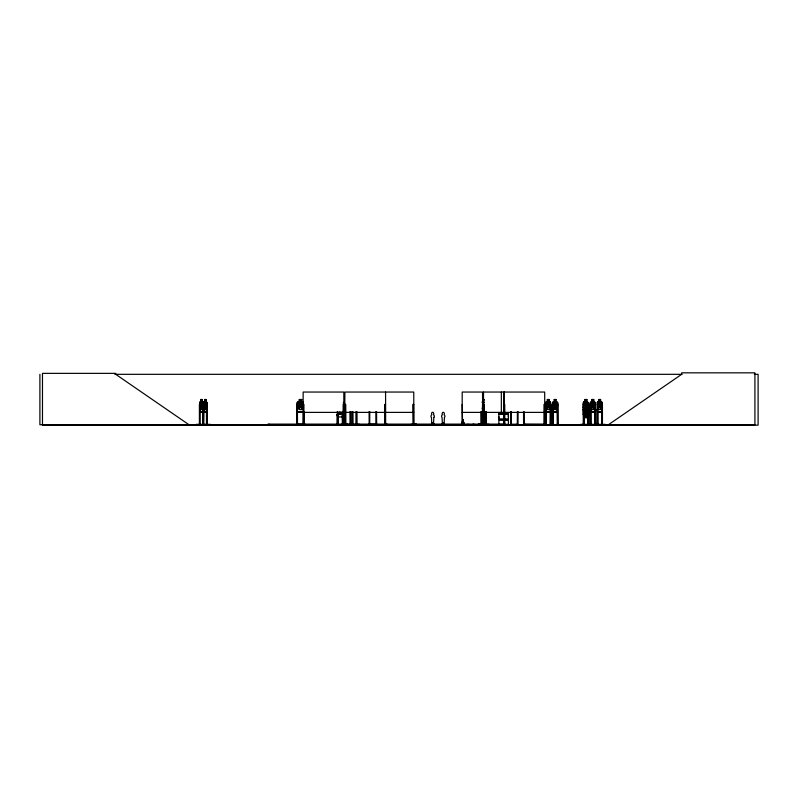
<?xml version="1.0" encoding="UTF-8"?>
<svg xmlns="http://www.w3.org/2000/svg" width="798" height="798" viewBox="0 0 798 798"><rect width="100%" height="100%" fill="white"/><g stroke="black" fill="none" stroke-linecap="round" stroke-linejoin="round"><path stroke-width="1.2" d="M498.87 419.09L498.87 414.411L508.386 414.411L508.376 419.09L498.87 419.09L498.88 416.756M508.376 416.756L508.376 414.411M500.506 424.726L508.127 424.636M462.83 419.858L462.631 424.676L462.491 423.997M461.952 424.696L462.73 419.858L464.266 424.317M203.819 412.077L203.47 409.583L202.941 411.997L200.069 411.997M206.652 411.997L207.111 402.87L205.864 401.993M207.141 409.583L206.682 412.077L203.749 412.077L203.4 409.583M461.833 424.676L462.67 419.858M196.148 424.356L210.323 424.356M199.849 424.676L199.779 423.997M206.453 424.676L206.492 409.184M550.171 412.077L550.76 409.583L550.161 401.993M590.211 409.593L590.799 412.077L594.799 412.077L595.378 402.87L595.378 424.736M594.799 412.077L595.378 409.593M600.535 401.993L601.702 401.993L602.3 402.87L602.3 409.593L601.612 411.997L597.702 411.997M601.652 412.077L602.3 409.593M583.258 407.559L583.857 405.055M587.887 412.077L588.535 409.593L587.946 412.077L583.807 412.077M342.811 414.461L342.113 416.955L337.694 416.955L337.115 414.461L337.754 416.955M489.104 424.676L478.271 424.327L489.064 424.736M542.879 424.676L560.675 424.676M580.555 424.356L605.223 424.356M382.092 424.676L387.529 424.327M334.681 424.676L359.848 424.356M338.322 413.364L338.911 413.593L339.599 411.968M483.648 406.312L482.471 408.795M482.241 408.486L483.299 405.763L482.62 404.027M344.676 424.686L344.886 392.047L413.763 392.047L413.813 424.736M483.009 424.726L482.999 424.107M503.478 424.726L503.558 424.107M586.62 417.573L586.62 415.07L587.547 414.232L587.547 409.564L586.68 407.559L586.69 402.91L584.984 402.88L585.932 405.194L587.408 402.9L586.311 405.773L587.458 408.746L585.961 406.312L584.455 408.746L585.592 405.763C583.398 395.519 585.413 413.564 584.196 414.232L585.064 415.07L585.004 417.653M588.485 424.736L588.535 402.87L586.739 401.993L586.799 399.489L585.004 399.489L584.196 407.579L585.064 409.583L585.064 414.232L586.68 414.232L586.68 409.564L587.557 407.579L587.557 402.91L586.69 402.072M199.59 423.997L199.59 424.736L199.65 402.88L200.049 401.993L200.976 401.993M200.118 401.993L199.65 402.88M203.36 424.736L203.829 401.993M341.803 412.446L340.866 414.451L339.11 414.451L338.172 412.446M546.251 401.993L545.702 402.92L545.672 424.736M552.685 402.92L553.204 402.072M597.882 423.997L597.104 423.997L597.104 424.736L597.193 402.88L597.672 401.993L598.889 401.993M597.193 402.88L597.732 401.993M583.887 401.993L583.328 402.92L583.248 424.736L583.438 423.997M583.877 415.15L583.208 414.272L583.817 415.15L587.927 415.15L588.425 414.222L588.425 402.91M587.927 415.15L588.415 414.262M204.727 402.072L204.098 402.91L204.098 407.579L204.727 409.583L205.894 409.583L206.512 402.91L205.864 399.489M343.21 402.92L344.377 402.072M433.843 424.337C430.581 425.962 431.149 423.449 431.578 424.337M431.718 424.736L431.239 424.516M433.713 423.628C434.99 424.686 432.237 424.726 433.633 424.716M442.471 424.606L441.643 424.726L442.631 424.736M441.843 424.726L442.162 423.628M443.738 424.726L444.007 424.726M547.408 402.072L546.56 402.91L546.56 407.579L547.408 409.583L549.004 409.583L549.852 407.579L549.054 399.489M555.987 399.569L554.331 399.569L554.391 402.072L553.483 402.91L553.483 407.579L554.331 409.583L555.917 409.583L556.775 407.579L556.775 402.91L555.917 402.072L555.977 399.489L554.271 399.489M498.87 424.536L498.88 420.027L508.386 420.027L508.386 424.536L498.84 424.726M608.415 424.736L681.672 374.322L681.672 372.836L754.918 372.836L754.918 424.736L39.9 424.736L39.9 374.322M433.254 424.616L433.733 423.628M433.444 424.736L433.942 424.736M444.686 424.736L441.803 424.616L444.546 424.616L444.506 423.628L444.316 424.337M296.537 424.686L296.647 423.997M303.08 424.317L303.15 392.047L343.828 392.047L343.878 424.736L343.928 423.997M342.95 424.686L342.98 411.578M482.351 402.86L483.618 405.194M114.792 374.322L682.051 374.322M754.359 374.322L758.1 374.322L758.1 425.164L42.474 425.164L42.474 373.364L115.73 373.364L115.73 374.322L188.976 424.736M202.223 399.489L200.906 399.489L200.906 401.993M484.386 399.489L482.73 399.489L482.79 402.072M545.872 424.736L545.652 402.88L546.191 401.993L547.418 401.993L547.348 399.489L549.114 399.489L549.114 401.993M593.622 402.072L593.672 399.489L591.907 399.489L591.907 401.993M200.946 399.569L202.183 399.569M204.647 399.569L205.894 399.569M301.694 399.569L299.36 399.569L299.36 402.072L298.103 402.91L298.103 407.579L299.36 409.583L301.694 409.583L302.941 407.579L302.941 402.91L301.694 402.072L301.774 399.489L299.27 399.489L299.27 401.993L297.564 401.993L296.776 402.88L296.726 424.736M482.79 399.569L484.326 399.569M547.408 399.569L549.064 399.569M585.064 399.569L586.749 399.569M591.966 399.569L593.622 399.569M598.889 399.569L600.545 399.569M484.057 399.988L483.059 399.988L483.059 400.825L484.057 400.825M202.153 401.993L203.48 402.87L202.971 412.077L200.039 412.077L199.65 409.593M203.759 401.993L204.687 401.993M301.774 401.993L303.4 401.993M549.054 401.993L550.221 401.993L550.82 402.87L550.76 424.736M554.331 401.993L553.114 401.993L552.575 402.88L552.605 424.736M555.977 401.993L557.144 401.993L557.742 402.87L557.094 412.077L553.094 412.077L552.575 409.593L553.154 412.077M585.064 401.993L583.827 401.993L583.268 402.88L583.318 414.232M591.976 401.993L590.749 401.993L590.211 402.88L590.43 424.736M593.612 401.993L594.779 401.993L595.378 402.87M200.069 402.072L203.021 402.072M203.779 402.072L206.722 402.072M297.604 402.072L303.36 402.072M481.972 402.072L484.326 402.072M546.221 402.072L550.201 402.072M553.144 402.072L557.114 402.072L557.622 402.91M583.847 402.072L587.907 402.072M590.779 402.072L594.759 402.072M597.702 402.072L601.672 402.072M203.36 402.88L202.961 401.993M207.181 402.87L207.061 424.736L207.101 423.997L206.433 423.997M557.682 402.87L557.682 424.736L557.852 423.997M484.326 402.91L482.79 402.91L482.79 407.579L484.326 407.579M202.792 404.406L203.68 404.406L203.729 424.676M206.492 404.406L207.071 404.406M296.726 404.406L297.415 404.406L297.494 424.736M303.15 404.406L303.839 404.406L303.759 424.736M344.886 404.406L345.574 404.406L345.654 424.736L345.574 404.406M384.816 404.406L385.564 404.406M413.763 404.406L413.085 404.406L413.224 424.736M462.182 404.406L462.531 421.553M482.521 404.406L482.142 424.736M483.349 404.406L484.226 404.406L484.226 424.736M504.007 404.406L504.695 404.406L504.775 424.736M544.685 404.406L543.997 404.406L543.917 424.736M545.682 404.406L546.341 404.406M552.605 404.406L553.263 404.406M583.298 404.406L583.966 404.406M590.241 404.406L590.899 404.406L590.959 424.736M597.163 404.406L597.822 404.406M583.797 405.055L587.946 405.055L588.425 407.559L587.837 405.145M585.064 407.559L586.69 407.579M482.79 409.583L484.326 409.583M545.652 409.593L546.241 412.077M550.76 409.593L550.241 412.077L546.171 412.077M583.268 409.593L583.867 412.077M585.064 409.564L586.69 409.583M597.133 409.593L597.712 412.077M203.779 411.997L206.722 411.997M297.604 411.997L303.36 411.997M546.221 411.997L550.201 411.997M553.144 411.997L557.114 411.997M587.907 411.997L583.847 411.997L583.388 409.583M590.779 411.997L594.759 411.997M303.42 412.077L297.544 412.077L296.776 409.593M597.652 412.077L601.712 412.077M303.15 412.386L343.828 412.386M344.886 412.386L413.763 412.386M462.192 412.386L482.521 412.386M483.538 412.386L544.685 412.386M498.87 413.474L508.386 413.474M498.8 413.803L508.446 413.803M498.8 414.092L508.446 414.092M586.739 417.653L584.944 417.653L584.944 415.15M498.8 419.409L508.446 419.409M498.8 419.698L508.446 419.698M199.34 423.997L200.039 423.997M203.749 423.997L202.722 423.997L202.752 424.736L202.792 411.578M510.55 423.997L511.388 423.997L511.388 424.736M517.323 423.997L518.281 424.686M545.623 423.997L546.401 423.997M550.241 423.997L551.009 423.997M553.323 423.997L552.545 423.997L552.545 424.736M557.932 423.997L557.164 423.997L557.164 424.736M583.248 423.997L584.026 423.997L584.026 424.736M588.725 423.997L587.946 423.997L587.946 424.736M590.181 423.997L590.959 423.997M594.799 423.997L595.567 423.997M602.49 423.997L601.722 423.997L601.722 424.736M297.494 424.207L303.43 424.207M369.863 424.207L375.788 424.207M411.01 424.736L416.476 424.356L411.08 424.686M431.997 424.197L433.134 424.197M442.591 424.197L443.718 424.197M467.638 424.317L470.81 424.736M511.388 424.207L517.323 424.207M524.266 424.317L524.206 411.748M416.476 424.356L411.02 424.317M478.261 424.356L489.094 424.356M498.88 424.406L508.376 424.406M431.209 424.616L433.952 424.616M545.164 424.726L545.293 424.107L523.438 423.997L523.438 424.736M482.63 424.686L482.561 423.997M206.622 424.676L206.722 404.406M200.019 424.676L199.969 404.406L199.4 404.406L199.41 424.736M601.642 401.993L602.241 402.91L602.241 424.736L602.41 423.997M340.257 411.968L340.955 413.593L341.504 413.364M343.459 410.381L343.968 411.997M483.598 424.696L483.618 404.406M464.147 424.676L463.069 419.858L463.967 424.317M590.33 409.583L590.839 411.997M482.78 424.696L482.521 392.047L462.192 392.047L462.162 424.736M199.769 409.583L200.108 412.077M463.738 424.676L463.01 419.858L463.339 424.317M602.44 424.736L602.44 404.406L601.772 404.406L601.911 424.736M601.971 404.406L602.081 424.736M598.949 399.569L598.949 402.072M597.822 409.184L597.882 424.736M597.632 404.406L597.682 424.736M597.512 423.997L597.463 424.736M597.353 409.184L597.353 424.736M595.517 424.736L595.517 404.406L594.849 404.406L594.799 424.736M595.158 423.997L595.208 424.736M595.049 404.406L594.989 424.736M593.612 399.489L594.41 407.579L593.562 409.583L591.966 409.583L591.119 407.579L591.119 402.91L591.966 402.072L591.976 399.489M590.71 404.406L590.759 424.736M590.52 423.997L590.62 424.736M590.271 402.88L590.231 424.736M588.645 424.736L588.675 404.406L588.006 404.406L588.006 424.736M588.365 423.997L588.306 424.736M588.196 413.972L588.136 424.736M586.739 399.489L586.749 402.072M586.68 415.07L586.68 417.653M583.966 413.972L583.837 424.736L583.777 404.406M583.488 404.406L583.607 424.736M557.932 424.736L557.882 404.406L557.213 404.406L557.353 424.736M557.413 404.406L557.523 424.736M554.331 399.489L554.331 402.072M553.263 409.184L553.323 424.736M553.074 404.406L553.124 424.736M552.984 423.997L552.954 424.736M552.795 409.184L552.874 424.736M550.959 424.736L550.959 404.406L550.291 404.406L550.241 424.736M550.6 423.997L550.68 424.736M550.49 404.406L550.43 424.736M547.418 399.489L547.468 402.072M546.341 411.578L546.401 424.736M546.151 404.406L546.201 424.736M546.061 423.997L546.041 424.736M544.765 423.997L544.785 424.736L544.685 392.047L483.538 392.047L483.329 424.686L483.349 392.047M524.954 424.107L524.954 424.736M523.668 424.107L523.668 424.736M523.518 411.748L523.598 424.736M518.092 411.578L518.012 424.736M517.483 423.997L517.483 424.736M517.403 411.578L517.323 424.736M511.319 411.578L511.239 424.736M510.7 423.997L510.7 424.736M510.62 411.578L510.55 424.736M505.044 424.736L505.044 424.107L267.988 424.107L267.988 424.736M504.536 423.997L504.605 424.736M504.446 404.406L504.446 424.736M504.186 392.047L504.176 424.736M504.087 423.997L504.107 424.736M504.007 392.047L503.907 424.736L503.747 424.107M501.344 392.047L501.344 412.386M486.241 411.578L486.251 424.736L486.092 423.997M486.042 411.578L486.042 424.736M485.792 411.578L485.733 424.736M485.593 411.578L485.583 424.736L485.533 423.997M484.306 423.997L484.306 424.736M481.773 411.578L481.822 424.736M481.573 411.578L481.623 424.736M481.453 423.997L481.483 424.736M481.314 411.578L481.394 424.736M481.114 411.578L481.134 424.736M481.064 423.997L481.064 424.736M473.932 424.107L473.932 424.736M473.074 424.107L473.074 424.736M465.862 424.736L462.73 424.736M443.638 424.337L443.638 422.85L442.86 422.85L442.86 424.337M433.045 424.337L433.045 422.85L432.267 422.85L432.267 424.337M413.573 404.406L413.633 424.736M413.464 423.997L413.494 424.736M413.274 404.406L413.364 424.736M413.035 423.997L413.035 424.736M385.643 423.997L385.663 424.736L385.564 392.047M385.454 423.997L385.354 424.736M385.294 404.406L385.155 424.736L384.995 411.748M384.865 404.406L384.875 424.736M384.756 423.997L384.796 424.736M376.556 411.578L376.636 424.736M376.476 423.997L376.476 424.736M375.868 411.578L375.868 424.736M375.788 423.997L375.788 424.736M369.863 423.997L369.863 424.736M369.783 411.578L369.703 424.736M369.095 411.578L369.175 424.736M369.015 423.997L369.015 424.736M356.796 411.578L356.846 424.736M356.586 411.578L356.636 424.736M356.387 411.578L356.387 424.736L356.347 423.997M356.177 411.578L356.127 424.736M352.786 411.578L352.836 424.736M352.576 411.578L352.626 424.736M352.497 423.997L352.497 424.736M352.387 411.578L352.337 424.736M352.167 411.578L352.167 424.736M350.621 411.578L350.681 424.736M350.551 423.997L350.541 424.736M349.933 411.578L350.013 424.736M349.853 423.997L349.853 424.736M344.965 423.997L344.965 424.736M344.467 402.91L344.467 407.579M344.098 424.736L344.108 404.406L343.14 404.406L343.1 424.736M343.748 423.997L343.748 424.736M342.801 411.578L342.801 424.736L342.721 423.997M342.691 412.227L342.691 414.451M342.472 413.972L342.551 424.736M342.292 411.578L342.412 424.736M342.232 423.997L342.232 424.736M337.943 413.972L338.003 424.736M337.763 411.578L337.823 424.736M337.654 423.997L337.674 424.736M337.514 423.997L337.544 424.736M337.424 413.972L337.364 424.736M337.255 411.578L337.195 424.736M304.996 424.107L304.996 424.736M304.198 411.578L304.277 424.736M304.118 423.997L304.118 424.736M303.918 423.997L303.948 424.736M303.589 423.997L303.589 424.736M303.509 404.406L303.43 424.736M303.23 423.997L303.23 424.736M297.335 423.997L297.335 424.736M269.036 424.107L269.036 424.736M206.842 409.184L206.772 424.736M205.934 401.993L205.934 399.489L204.607 399.489L204.647 402.072M203.45 411.578L203.49 424.736M203.111 404.406L203.131 424.736M203.021 404.406L202.981 424.736M202.153 399.489L202.812 402.91L202.183 409.583L201.016 409.583L200.388 407.579L200.976 399.489M340.157 424.636L347.778 424.317L340.157 424.736M433.843 417.434L433.494 423.967L431.798 423.967L431.449 417.434A1.696 1.696 0 0 1 431.798 414.77C430.252 411.429 435.04 411.429 433.494 414.77A1.696 1.696 0 0 1 433.843 417.434M444.436 417.434L444.087 423.967L442.391 423.967L442.042 417.434A1.696 1.696 0 0 1 442.391 414.77C440.845 411.429 445.633 411.429 444.087 414.77A1.696 1.696 0 0 1 444.436 417.434M202.602 408.646L201.505 406.312L200.428 408.746L201.246 405.763L200.517 402.86L201.485 405.194L202.552 402.9L201.754 405.773L202.602 408.646M206.303 408.646L205.216 406.312L204.128 408.746L204.946 405.763L204.228 402.86L205.196 405.194L206.263 402.9L205.465 405.773L206.303 408.646M549.782 408.646L548.296 406.312L547.368 408.726L546.8 408.646L547.927 405.763L546.949 402.86L549.004 402.91L549.004 407.579L547.408 407.579L547.378 402.92L548.266 405.194L549.712 402.9L548.635 405.773L549.782 408.646M556.695 408.646L556.156 408.726L555.218 406.312L553.742 408.746L554.849 405.763L553.872 402.86L555.189 405.194L556.635 402.9L555.558 405.773L556.695 408.646M594.34 408.646L593.792 408.726L592.854 406.312L591.378 408.746L592.485 405.763L591.508 402.86L592.824 405.194L594.271 402.9L593.193 405.773L594.34 408.646M601.253 408.646L599.777 406.312L598.3 408.746L599.408 405.763L598.43 402.86L600.475 402.91L600.475 407.579L598.889 407.579L598.859 402.92L599.747 405.194L601.193 402.9L600.116 405.773L601.253 408.646M584.286 408.396L585.433 411.369L584.336 414.242L585.812 411.948L587.238 414.242L586.151 411.379L587.288 408.396L585.782 410.83L584.286 408.396M302.711 408.646L301.913 408.726L300.537 406.312C299.45 410.122 296.587 409.304 299.998 405.763C296.686 402.89 299.639 401.394 300.497 405.194C301.435 401.594 304.427 402.352 301.036 405.773L302.711 408.646M601.333 407.579L600.475 409.583L598.889 409.583L598.041 407.579L598.829 399.489L600.595 399.489L601.333 407.579M201.974 399.988L201.226 399.988L201.226 400.825L201.974 400.825L201.974 399.988M205.684 399.988L204.936 399.988L204.936 400.825L205.684 400.825L205.684 399.988M301.275 399.988L299.779 399.988L299.779 400.825L301.275 400.825L301.275 399.988M548.715 399.988L547.697 399.988L547.697 400.825L548.715 400.825L548.715 399.988M555.637 399.988L554.62 399.988L554.62 400.825L555.637 400.825L555.637 399.988M586.4 399.988L585.353 399.988L585.353 400.825L586.4 400.825L586.4 399.988M593.273 399.988L592.256 399.988L592.256 400.825L593.273 400.825L593.273 399.988M600.196 399.988L599.168 399.988L599.168 400.825L600.196 400.825L600.196 399.988M202.183 402.91L201.016 402.91L201.016 407.579L202.183 407.579L202.183 402.91M205.894 402.91L204.727 402.91L204.727 407.579L205.894 407.579L205.894 402.91M301.694 402.91L299.36 402.91L299.36 407.579L301.694 407.579L301.694 402.91M555.917 402.91L554.331 402.91L554.331 407.579L555.917 407.579L555.917 402.91M593.562 402.91L591.966 402.91L591.966 407.579L593.562 407.579L593.562 402.91M586.39 416.317L585.353 416.317L585.353 417.154L586.39 417.154L586.39 416.317"/></g></svg>
